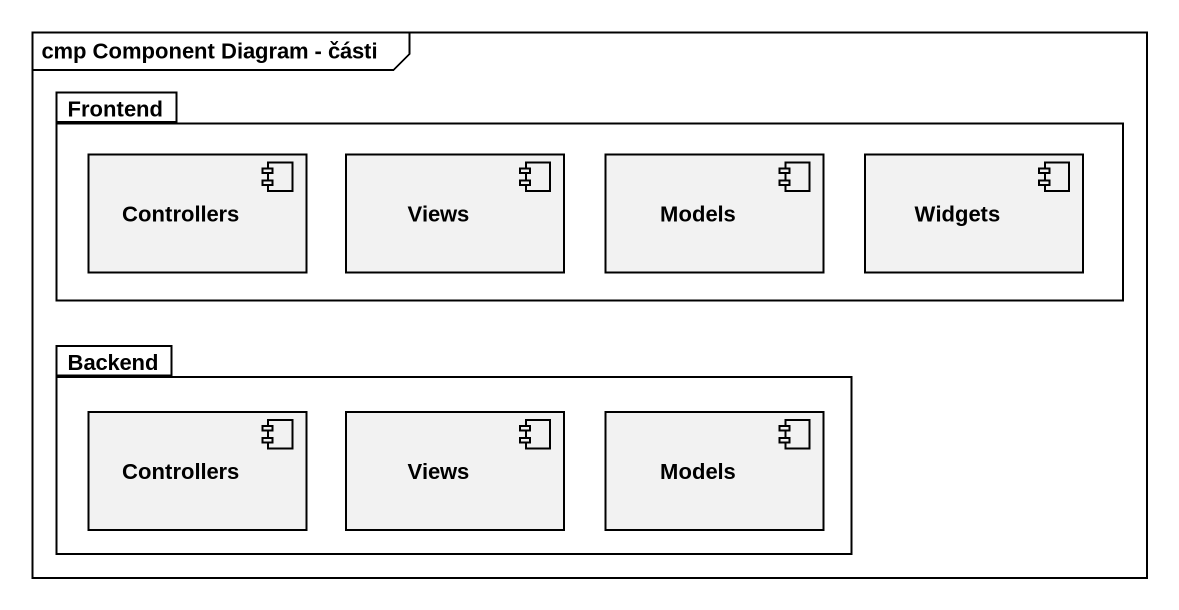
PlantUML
@startuml
mainframe cmp Component Diagram - části
package Frontend {
  component Controllers
  component Views
  component Models
  component Widgets
}
package Backend {
  component "Controllers" as Controllers_2
  component "Views" as Views_2
  component "Models" as Models_2
}
@enduml
